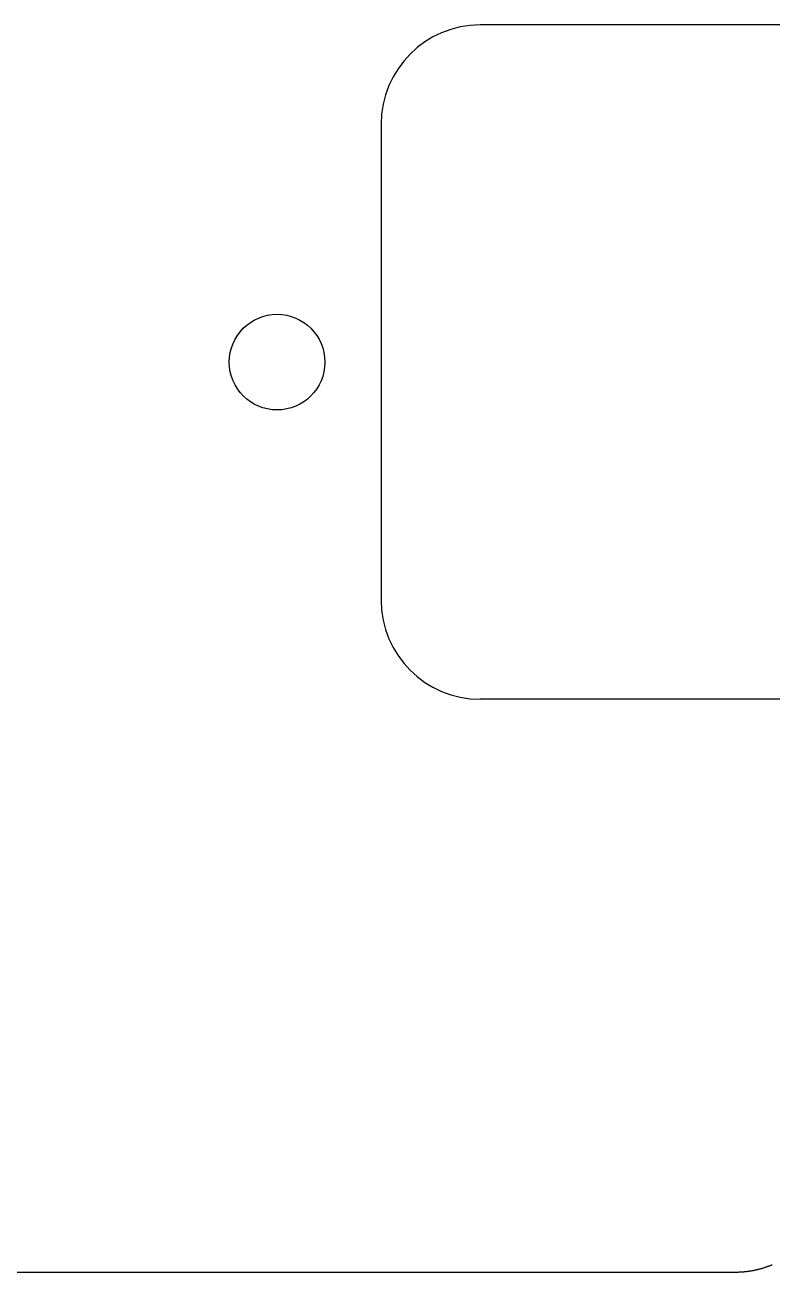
# Model space of a CAD drawing. Header units: millimetres. Extents: x -10 to 277, y -95 to 18.
# Drawn here: x 199.51 to 215.14, y -95.23 to -69.15 of the extents above; entities that cross this region are included whole.
import ezdxf

# ---------------------------------------------------------------- set-up
doc = ezdxf.new("R2010")
doc.units = ezdxf.units.MM
doc.header["$MEASUREMENT"] = 0
doc.layers.add('BLACK', color=7, linetype='CONTINUOUS')
doc.layers.add('Edge.Cuts', color=53, linetype='CONTINUOUS')

msp = doc.modelspace()

# ---------------------------------------------------------------- linework, layer by layer
at = {"layer": 'BLACK', "linetype": 'Continuous'}
for p, q in [((219.5875, -69.15), (209.037499, -69.15)), ((206.9625, -71.225), (206.9625, -81.175001)), ((219.5875, -83.25), (209.0375, -83.25))]:
    msp.add_line(p, q, dxfattribs=at)
at = {"layer": 'BLACK'}
msp.add_circle((204.7875, -76.2), 1, dxfattribs=at)
for centre, radius, start, end in [((209.037504, -71.225004), 2.075004, 90.0001381, 179.9998896), ((209.037502, -81.174998), 2.075002, 180.0000828, 269.9999448)]:
    msp.add_arc(centre, radius, start, end, dxfattribs=at)
at = {"layer": 'Edge.Cuts', "linetype": 'Continuous'}
for p, q in [((214.801642, -95.179969), (214.813988, -95.177232)), ((214.813988, -95.177232), (214.826316, -95.174417)), ((214.826316, -95.174417), (214.838626, -95.171524)), ((214.838626, -95.171524), (214.850918, -95.168553)), ((214.850918, -95.168553), (214.863191, -95.165505)), ((214.863191, -95.165505), (214.875446, -95.162379)), ((214.875446, -95.162379), (214.88768, -95.159175)), ((214.88768, -95.159175), (214.899894, -95.155894)), ((214.899894, -95.155894), (214.912087, -95.152535)), ((214.912087, -95.152535), (214.924259, -95.1491)), ((214.924259, -95.1491), (214.93641, -95.145587)), ((214.93641, -95.145587), (214.948538, -95.141998)), ((214.948538, -95.141998), (214.960644, -95.138332)), ((214.960644, -95.138332), (214.972726, -95.13459)), ((214.972726, -95.13459), (214.984785, -95.130771)), ((214.984785, -95.130771), (214.996819, -95.126875)), ((214.996819, -95.126875), (215.008829, -95.122904)), ((215.008829, -95.122904), (215.020814, -95.118857)), ((215.020814, -95.118857), (215.032773, -95.114734)), ((215.032773, -95.114734), (215.044706, -95.110535)), ((215.044706, -95.110535), (215.056613, -95.106261)), ((215.056613, -95.106261), (215.068492, -95.101912)), ((215.068492, -95.101912), (215.080344, -95.097487)), ((215.080344, -95.097487), (215.092167, -95.092988)), ((215.092167, -95.092988), (215.103962, -95.088414)), ((215.103962, -95.088414), (215.115728, -95.083765)), ((215.115728, -95.083765), (215.127465, -95.079042)), ((215.127465, -95.079042), (215.139171, -95.074245)), ((215.139171, -95.074245), (215.145013, -95.071819)), ((52.325, -95.226), (214.375, -95.226)), ((214.375, -95.226), (214.387654, -95.22596)), ((214.387654, -95.22596), (214.400306, -95.22584)), ((214.400306, -95.22584), (214.412956, -95.22564)), ((214.412956, -95.22564), (214.425603, -95.22536)), ((214.425603, -95.22536), (214.438248, -95.225001)), ((214.438248, -95.225001), (214.450889, -95.224561)), ((214.450889, -95.224561), (214.463526, -95.224042)), ((214.463526, -95.224042), (214.476159, -95.223442)), ((214.476159, -95.223442), (214.488787, -95.222763)), ((214.488787, -95.222763), (214.50141, -95.222004)), ((214.50141, -95.222004), (214.514028, -95.221166)), ((214.514028, -95.221166), (214.52664, -95.220247)), ((214.52664, -95.220247), (214.539245, -95.219249)), ((214.539245, -95.219249), (214.551843, -95.218171)), ((214.551843, -95.218171), (214.564434, -95.217014)), ((214.564434, -95.217014), (214.577017, -95.215777)), ((214.577017, -95.215777), (214.589592, -95.21446)), ((214.589592, -95.21446), (214.602157, -95.213064)), ((214.602157, -95.213064), (214.614714, -95.211589)), ((214.614714, -95.211589), (214.627261, -95.210034)), ((214.627261, -95.210034), (214.639798, -95.2084)), ((214.639798, -95.2084), (214.652325, -95.206686)), ((214.652325, -95.206686), (214.66484, -95.204894)), ((214.66484, -95.204894), (214.677344, -95.203022)), ((214.677344, -95.203022), (214.689836, -95.201071)), ((214.689836, -95.201071), (214.702315, -95.199041)), ((214.702315, -95.199041), (214.714781, -95.196933)), ((214.714781, -95.196933), (214.727234, -95.194745)), ((214.727234, -95.194745), (214.739673, -95.192479)), ((214.739673, -95.192479), (214.752098, -95.190134)), ((214.752098, -95.190134), (214.764507, -95.18771)), ((214.764507, -95.18771), (214.776902, -95.185208)), ((214.776902, -95.185208), (214.78928, -95.182628)), ((214.78928, -95.182628), (214.801642, -95.179969))]:
    msp.add_line(p, q, dxfattribs=at)

doc.saveas('drawing.dxf')
